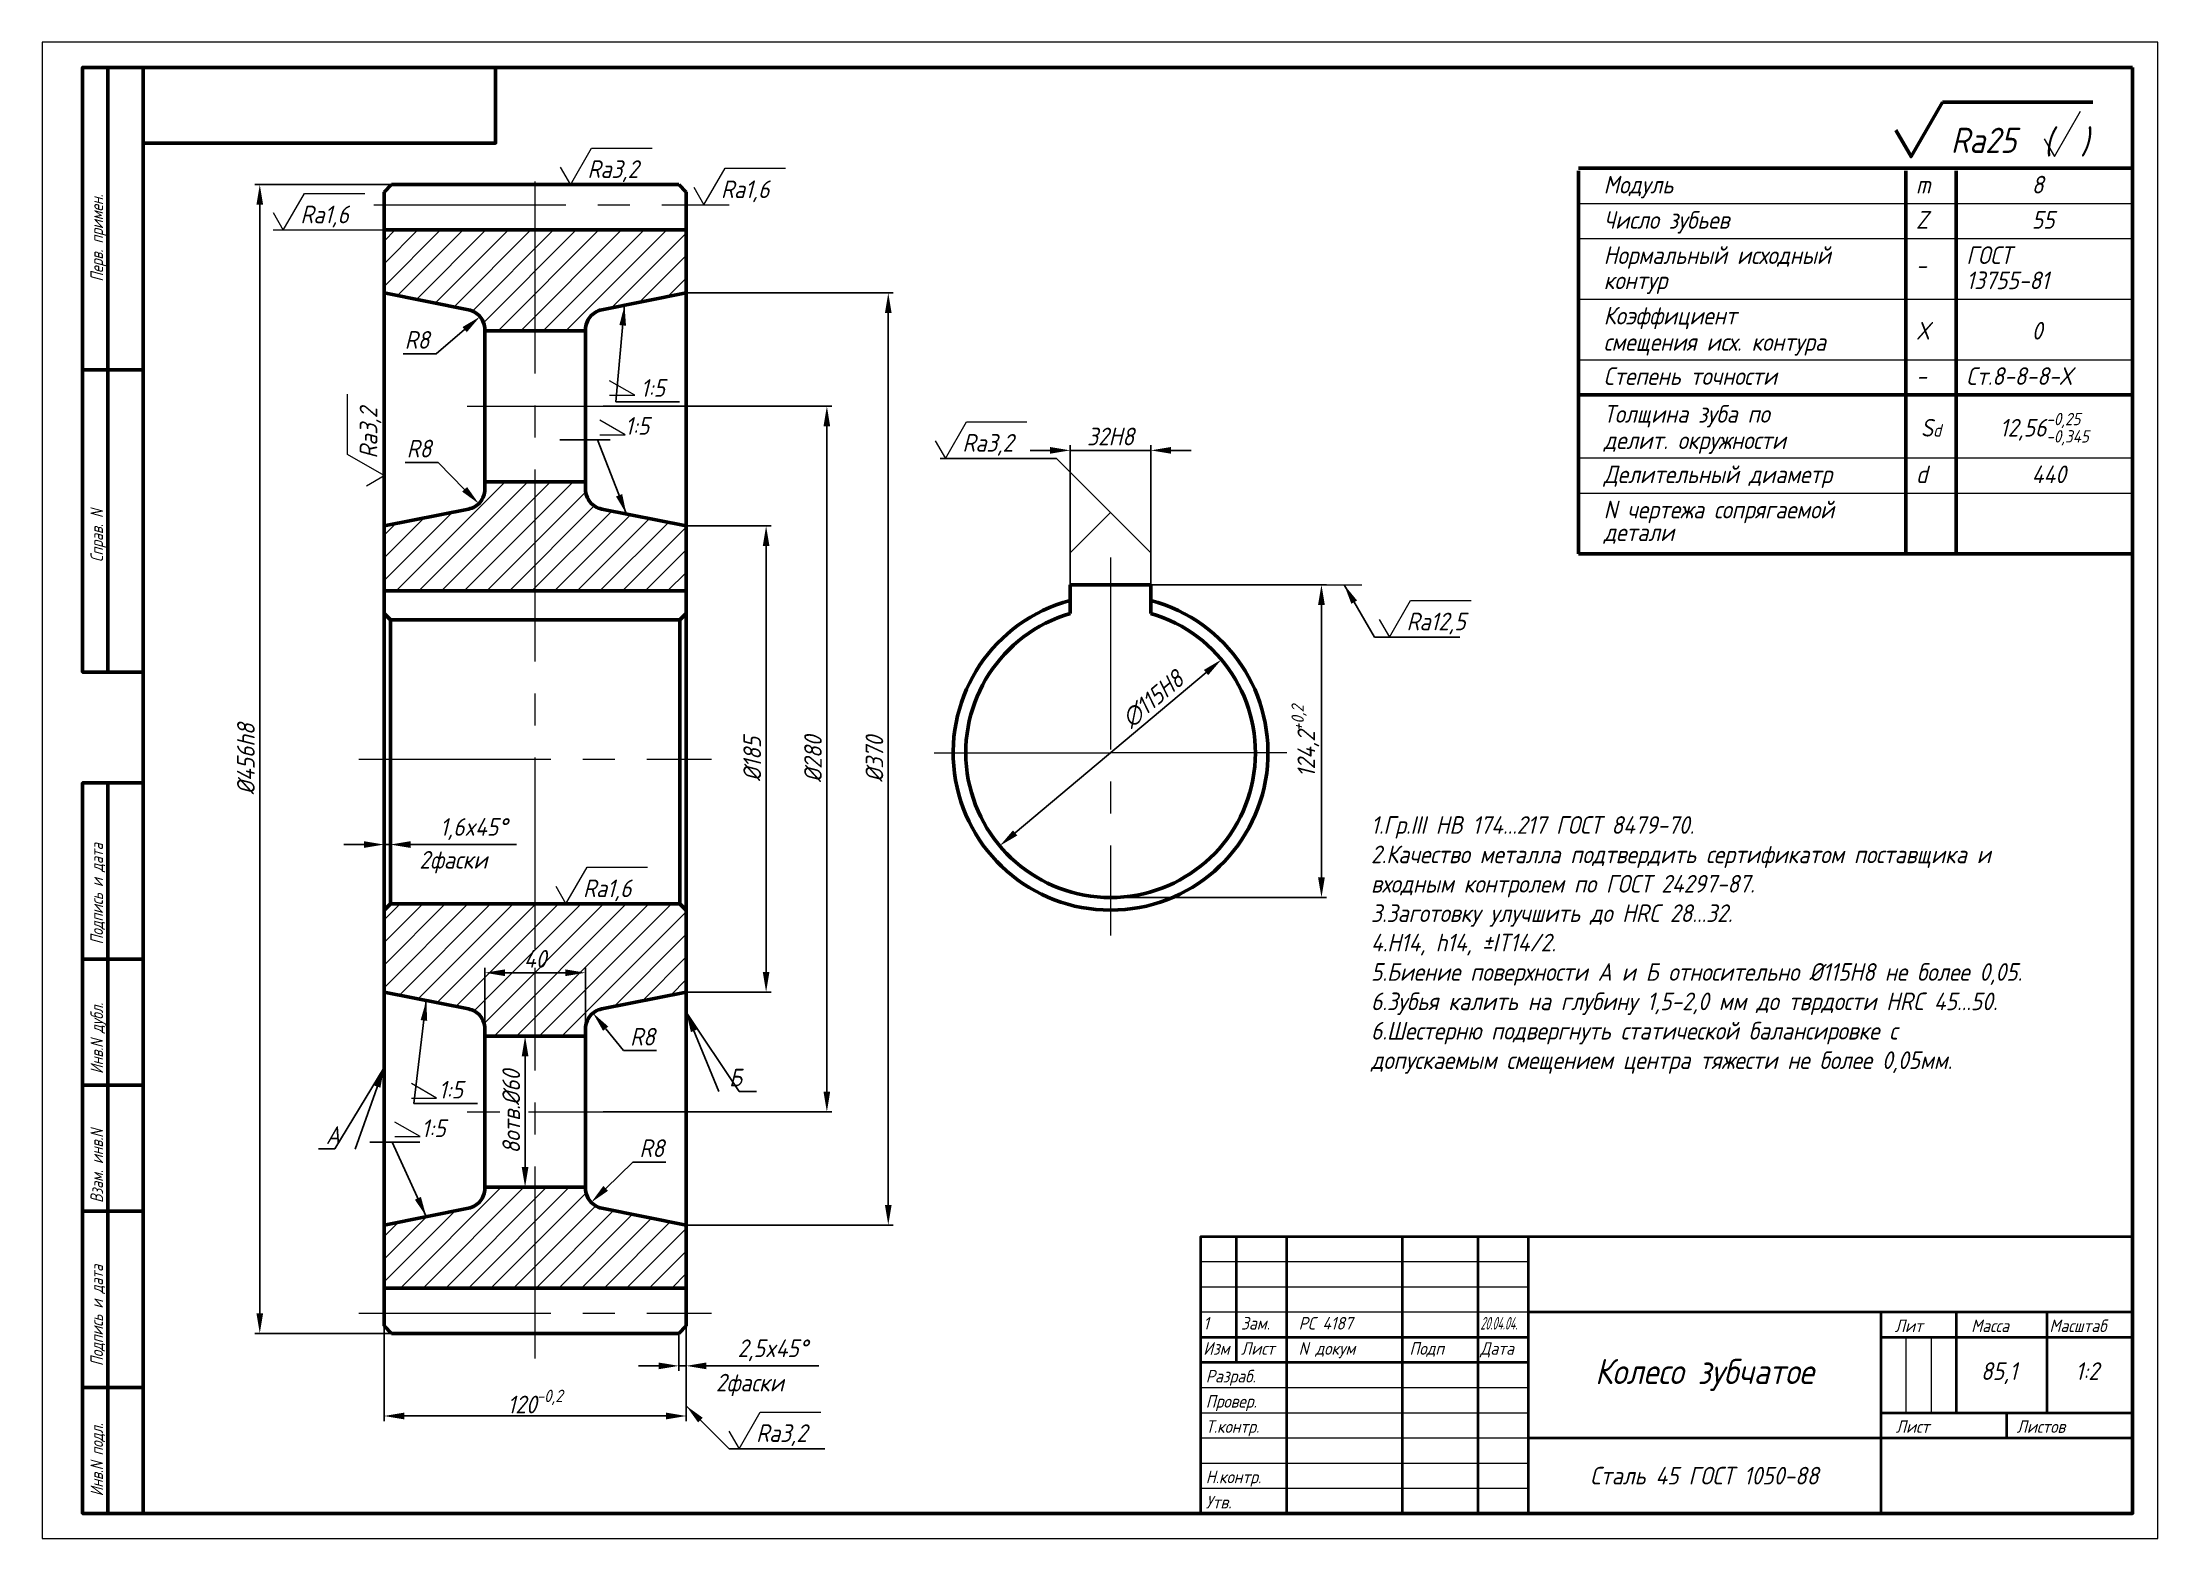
# Paper-space layout 'Колесо' of a CAD drawing. Header units: millimetres. Extents: x -4 to 416, y 295 to 592.
# The model-space entities are those that its viewports show. They can reach past a viewport. Long polylines and large blocks are cut down to what shows.
import ezdxf

# ---------------------------------------------------------------- set-up
doc = ezdxf.new("R2010")
doc.units = ezdxf.units.MM
doc.linetypes.add('CENTER2', pattern=[28.575, 19.05, -3.175, 3.175, -3.175])
for name, color, linetype, lineweight in [('format', 7, 'Continuous', 50), ('TXT', 7, 'Continuous', 25), ('Оси', 3, 'CENTER2', 20), ('Основн', 5, 'Continuous', 50), ('Размеры', 1, 'Continuous', 15), ('Тонкая', 140, 'Continuous', 20), ('Штриховка', 140, 'Continuous', 15)]:
    doc.layers.add(name, color=color, linetype=linetype, lineweight=lineweight)
doc.layers.add('VPort', color=7, linetype='Continuous', plot=False)
doc.layers.get('VPort').off()
doc.styles.add('Строка', font='simplex.shx', dxfattribs={"width": 0.85, "oblique": 14})
doc.dimstyles.new('ГОСТ', dxfattribs={"dimscale": 0, "dimtxt": 3.5, "dimasz": 4, "dimexe": 1, "dimexo": 0.0625, "dimgap": 1, "dimtad": 1, "dimzin": 9, "dimtxsty": 'Строка', "dimcen": -3, "dimdle": 0.5, "dimadec": 1, "dimazin": 2, "dimtfac": 1, "dimtmove": 0, "dimatfit": 3, "dimfxl": 1, "dimtolj": 1, "dimarcsym": 0})
doc.dimstyles.new('ГОСТ$4', dxfattribs={"dimscale": 0, "dimtxt": 3.5, "dimasz": 4, "dimexe": 1, "dimexo": 0.0625, "dimgap": 1, "dimtad": 1, "dimtoh": 1, "dimzin": 9, "dimtxsty": 'Строка', "dimcen": -3, "dimdle": 0.5, "dimadec": 1, "dimazin": 2, "dimtfac": 1, "dimtmove": 0, "dimatfit": 3, "dimfxl": 1, "dimtolj": 1, "dimarcsym": 0})
doc.dimstyles.new('Радиал', dxfattribs={"dimscale": 0, "dimtxt": 3.5, "dimasz": 4, "dimexe": 1, "dimexo": 0.0625, "dimgap": 1, "dimtad": 1, "dimtoh": 1, "dimzin": 9, "dimtxsty": 'Строка', "dimcen": -3, "dimdle": 0.5, "dimadec": 1, "dimazin": 2, "dimtfac": 1, "dimtmove": 0, "dimatfit": 1, "dimfxl": 1, "dimtolj": 1, "dimarcsym": 0})

# ---------------------------------------------------------------- blocks, each defined once
blk = doc.blocks.new('Шерновый')
at = {"layer": 'Размеры'}
blk.add_line((4.2, 7.27), (16.2, 7.27), dxfattribs=at)
blk.add_lwpolyline([(-2.02, 3.5), (0, 0), (4.2, 7.27)], dxfattribs=at)
at = {"layer": 'Размеры', "style": 'Строка', "oblique": 15, "width": 0.85}
blk.add_attdef('ШЕР', (3.39, 1.34), '', height=3.5, dxfattribs=at)
blk = doc.blocks.new('*D9')
at = {"layer": 'Defpoints', "color": 0}
for p in [(166.08, 382.05), (197.78, 382.05), (166.08, 197.05)]:
    blk.add_point(p, dxfattribs=at)
at = {"layer": 'Размеры', "color": 0, "lineweight": -2}
for p, q in [((166.08, 382.05), (199.78, 382.05)), ((197.78, 205.05), (197.78, 374.05)), ((166.08, 197.05), (199.78, 197.05))]:
    blk.add_line(p, q, dxfattribs=at)
at = {"layer": 'Размеры', "color": 0}
for points in [[(196.45, 374.05), (199.12, 374.05), (197.78, 382.05)], [(196.45, 205.05), (199.12, 205.05), (197.78, 197.05)]]:
    blk.add_solid(points, dxfattribs=at)
at = {"layer": 'Размеры', "insert": (192.28, 289.55), "char_height": 7, "attachment_point": 5, "rotation": 90, "style": 'Строка'}
blk.add_mtext('\\A1;%%C185', dxfattribs=at)
blk = doc.blocks.new('*D10')
at = {"layer": 'Defpoints', "color": 0}
for p in [(133.08, 429.55), (133.08, 149.55), (221.91, 149.55)]:
    blk.add_point(p, dxfattribs=at)
at = {"layer": 'Размеры', "color": 0, "lineweight": -2}
for p, q in [((133.08, 429.55), (223.91, 429.55)), ((221.91, 421.55), (221.91, 157.55)), ((133.08, 149.55), (223.91, 149.55))]:
    blk.add_line(p, q, dxfattribs=at)
at = {"layer": 'Размеры', "color": 0}
for points in [[(220.57, 421.55), (223.24, 421.55), (221.91, 429.55)], [(220.57, 157.55), (223.24, 157.55), (221.91, 149.55)]]:
    blk.add_solid(points, dxfattribs=at)
at = {"layer": 'Размеры', "insert": (216.41, 289.55), "char_height": 7, "attachment_point": 5, "rotation": 90, "style": 'Строка'}
blk.add_mtext('\\A1;%%c280', dxfattribs=at)
blk = doc.blocks.new('*D11')
at = {"layer": 'Defpoints', "color": 0}
for p in [(166.08, 474.55), (246.29, 474.55), (166.08, 104.55)]:
    blk.add_point(p, dxfattribs=at)
at = {"layer": 'Размеры', "color": 0, "lineweight": -2}
for p, q in [((166.08, 474.55), (248.29, 474.55)), ((246.29, 112.55), (246.29, 466.55)), ((166.08, 104.55), (248.29, 104.55))]:
    blk.add_line(p, q, dxfattribs=at)
at = {"layer": 'Размеры', "color": 0}
for points in [[(244.96, 466.55), (247.62, 466.55), (246.29, 474.55)], [(244.96, 112.55), (247.62, 112.55), (246.29, 104.55)]]:
    blk.add_solid(points, dxfattribs=at)
at = {"layer": 'Размеры', "insert": (240.79, 289.55), "char_height": 7, "attachment_point": 5, "rotation": 90, "style": 'Строка'}
blk.add_mtext('\\A1;%%C370', dxfattribs=at)
blk = doc.blocks.new('*D12')
at = {"layer": 'Defpoints', "color": 0}
for p in [(48.58, 255.59), (46.08, 229.55), (48.58, 232.05)]:
    blk.add_point(p, dxfattribs=at)
at = {"layer": 'Размеры', "color": 0, "lineweight": -2}
for p, q in [((38.08, 255.59), (30.08, 255.59)), ((46.08, 229.55), (46.08, 257.59)), ((46.08, 255.59), (48.58, 255.59)), ((48.58, 232.05), (48.58, 257.59)), ((56.58, 255.59), (98.66, 255.59))]:
    blk.add_line(p, q, dxfattribs=at)
at = {"layer": 'Размеры', "color": 0}
for points in [[(38.08, 256.93), (38.08, 254.26), (46.08, 255.59)], [(56.58, 256.93), (56.58, 254.26), (48.58, 255.59)]]:
    blk.add_solid(points, dxfattribs=at)
at = {"layer": 'Размеры', "insert": (81.62, 261.76), "char_height": 7, "attachment_point": 5, "style": 'Строка'}
blk.add_mtext('\\A1;1,6x45%%d', dxfattribs=at)
blk = doc.blocks.new('*D13')
at = {"layer": 'Defpoints', "color": 0}
for p in [(126.08, 204.71), (86.08, 179.55), (126.08, 179.55)]:
    blk.add_point(p, dxfattribs=at)
at = {"layer": 'Размеры', "color": 0, "lineweight": -2}
for p, q in [((86.08, 179.55), (86.08, 206.71)), ((94.08, 204.71), (118.08, 204.71)), ((126.08, 179.55), (126.08, 206.71))]:
    blk.add_line(p, q, dxfattribs=at)
at = {"layer": 'Размеры', "color": 0}
for points in [[(94.08, 206.04), (94.08, 203.37), (86.08, 204.71)], [(118.08, 206.04), (118.08, 203.37), (126.08, 204.71)]]:
    blk.add_solid(points, dxfattribs=at)
at = {"layer": 'Размеры', "insert": (106.08, 210.21), "char_height": 7, "attachment_point": 5, "style": 'Строка'}
blk.add_mtext('\\A1;40', dxfattribs=at)
blk = doc.blocks.new('*D14')
at = {"layer": 'Defpoints', "color": 0}
for p in [(129.02, 188.7), (134.08, 182.5)]:
    blk.add_point(p, dxfattribs=at)
at = {"layer": 'Размеры', "color": 0, "lineweight": -2}
for p, q in [((141.16, 173.81), (134.08, 182.5)), ((154.29, 173.81), (141.16, 173.81))]:
    blk.add_line(p, q, dxfattribs=at)
at = {"layer": 'Размеры', "color": 0}
blk.add_solid([(135.11, 183.34), (133.04, 181.65), (129.02, 188.7)], dxfattribs=at)
at = {"layer": 'Размеры', "insert": (148.72, 179.31), "char_height": 7, "attachment_point": 5, "style": 'Строка'}
blk.add_mtext('\\A1;R8', dxfattribs=at)
blk = doc.blocks.new('*D15')
at = {"layer": 'Defpoints', "color": 0}
for p in [(134.08, 119.1), (128.34, 113.53)]:
    blk.add_point(p, dxfattribs=at)
at = {"layer": 'Размеры', "color": 0, "lineweight": -2}
for p, q in [((144.83, 129.56), (134.08, 119.1)), ((157.96, 129.56), (144.83, 129.56))]:
    blk.add_line(p, q, dxfattribs=at)
at = {"layer": 'Размеры', "color": 0}
blk.add_solid([(133.15, 120.06), (135.01, 118.15), (128.34, 113.53)], dxfattribs=at)
at = {"layer": 'Размеры', "insert": (152.4, 135.06), "char_height": 7, "attachment_point": 5, "style": 'Строка'}
blk.add_mtext('\\A1;R8', dxfattribs=at)
blk = doc.blocks.new('*D16')
at = {"layer": 'Defpoints', "color": 0}
for p in [(78.08, 396.6), (83.7, 390.91)]:
    blk.add_point(p, dxfattribs=at)
at = {"layer": 'Размеры', "color": 0, "lineweight": -2}
for p, q in [((54.41, 407.27), (67.54, 407.27)), ((67.54, 407.27), (78.08, 396.6))]:
    blk.add_line(p, q, dxfattribs=at)
at = {"layer": 'Размеры', "color": 0}
blk.add_solid([(79.03, 397.54), (77.13, 395.66), (83.7, 390.91)], dxfattribs=at)
at = {"layer": 'Размеры', "insert": (59.97, 412.77), "char_height": 7, "attachment_point": 5, "style": 'Строка'}
blk.add_mtext('\\A1;R8', dxfattribs=at)
blk = doc.blocks.new('*D17')
at = {"layer": 'Defpoints', "color": 0}
for p in [(84.18, 465.16), (78.08, 460)]:
    blk.add_point(p, dxfattribs=at)
at = {"layer": 'Размеры', "color": 0, "lineweight": -2}
for p, q in [((66.77, 450.43), (78.08, 460)), ((53.64, 450.43), (66.77, 450.43))]:
    blk.add_line(p, q, dxfattribs=at)
at = {"layer": 'Размеры', "color": 0}
blk.add_solid([(77.22, 461.01), (78.94, 458.98), (84.18, 465.16)], dxfattribs=at)
at = {"layer": 'Размеры', "insert": (59.2, 455.93), "char_height": 7, "attachment_point": 5, "style": 'Строка'}
blk.add_mtext('\\A1;R8', dxfattribs=at)
blk = doc.blocks.new('*D18')
at = {"layer": 'Defpoints', "color": 0}
for p in [(49.08, 517.55), (-3.28, 61.55), (49.08, 61.55)]:
    blk.add_point(p, dxfattribs=at)
at = {"layer": 'Размеры', "color": 0, "lineweight": -2}
for p, q in [((49.08, 517.55), (-5.28, 517.55)), ((-3.28, 509.55), (-3.28, 69.55)), ((49.08, 61.55), (-5.28, 61.55))]:
    blk.add_line(p, q, dxfattribs=at)
at = {"layer": 'Размеры', "color": 0}
for points in [[(-4.61, 509.55), (-1.95, 509.55), (-3.28, 517.55)], [(-4.61, 69.55), (-1.95, 69.55), (-3.28, 61.55)]]:
    blk.add_solid(points, dxfattribs=at)
at = {"layer": 'Размеры', "insert": (-8.78, 289.55), "char_height": 7, "attachment_point": 5, "rotation": 90, "style": 'Строка'}
blk.add_mtext('\\A1;%%c456h8', dxfattribs=at)
blk = doc.blocks.new('*D19')
at = {"layer": 'Defpoints', "color": 0}
for p in [(46.08, 64.55), (166.08, 64.55), (166.08, 28.75)]:
    blk.add_point(p, dxfattribs=at)
at = {"layer": 'Размеры', "color": 0, "lineweight": -2}
for p, q in [((46.08, 64.55), (46.08, 26.75)), ((166.08, 64.55), (166.08, 26.75)), ((54.08, 28.75), (158.08, 28.75))]:
    blk.add_line(p, q, dxfattribs=at)
at = {"layer": 'Размеры', "color": 0}
for points in [[(54.08, 30.09), (54.08, 27.42), (46.08, 28.75)], [(158.08, 30.09), (158.08, 27.42), (166.08, 28.75)]]:
    blk.add_solid(points, dxfattribs=at)
at = {"layer": 'Размеры', "insert": (106.08, 34.49), "char_height": 7, "attachment_point": 5, "style": 'Строка'}
blk.add_mtext('\\A1;\\A1;120{\\H0.7x;\\S-0,2^;}', dxfattribs=at)
blk = doc.blocks.new('_None')
blk = doc.blocks.new('*D20')
at = {"layer": 'Defpoints', "color": 0}
for p in [(163.08, 61.55), (166.08, 64.55), (166.08, 48.65)]:
    blk.add_point(p, dxfattribs=at)
at = {"layer": 'Размеры', "color": 0, "lineweight": -2}
for p, q in [((163.08, 61.55), (163.08, 46.65)), ((166.08, 64.55), (166.08, 46.65)), ((155.08, 48.65), (147.08, 48.65)), ((163.08, 48.65), (166.08, 48.65)), ((174.08, 48.65), (218.7, 48.65))]:
    blk.add_line(p, q, dxfattribs=at)
at = {"layer": 'Размеры', "color": 0}
for points in [[(155.08, 49.98), (155.08, 47.32), (163.08, 48.65)], [(174.08, 49.98), (174.08, 47.32), (166.08, 48.65)]]:
    blk.add_solid(points, dxfattribs=at)
at = {"layer": 'Размеры', "insert": (200.39, 54.82), "char_height": 7, "attachment_point": 5, "style": 'Строка'}
blk.add_mtext('\\A1;2,5x45%%d', dxfattribs=at)
blk = doc.blocks.new('*D21')
at = {"layer": 'Defpoints', "color": 0}
for p in [(350.58, 412.07), (318.58, 358.75), (350.58, 358.75)]:
    blk.add_point(p, dxfattribs=at)
at = {"layer": 'Размеры', "color": 0, "lineweight": -2}
for p, q in [((310.58, 412.07), (302.58, 412.07)), ((318.58, 358.75), (318.58, 414.07)), ((318.58, 412.07), (350.58, 412.07)), ((350.58, 358.75), (350.58, 414.07)), ((358.58, 412.07), (366.58, 412.07))]:
    blk.add_line(p, q, dxfattribs=at)
at = {"layer": 'Размеры', "color": 0}
for points in [[(310.58, 413.4), (310.58, 410.74), (318.58, 412.07)], [(358.58, 413.4), (358.58, 410.74), (350.58, 412.07)]]:
    blk.add_solid(points, dxfattribs=at)
at = {"layer": 'Размеры', "insert": (334.58, 417.57), "char_height": 7, "attachment_point": 5, "style": 'Строка'}
blk.add_mtext('\\A1;32H8', dxfattribs=at)
blk = doc.blocks.new('*D22')
at = {"layer": 'Defpoints', "color": 0}
for p in [(350.58, 358.75), (418.31, 358.75), (334.58, 234.55)]:
    blk.add_point(p, dxfattribs=at)
at = {"layer": 'Размеры', "color": 0, "lineweight": -2}
for p, q in [((350.58, 358.75), (420.31, 358.75)), ((418.31, 242.55), (418.31, 350.75)), ((334.58, 234.55), (420.31, 234.55))]:
    blk.add_line(p, q, dxfattribs=at)
at = {"layer": 'Размеры', "color": 0}
for points in [[(416.97, 350.75), (419.64, 350.75), (418.31, 358.75)], [(416.97, 242.55), (419.64, 242.55), (418.31, 234.55)]]:
    blk.add_solid(points, dxfattribs=at)
at = {"layer": 'Размеры', "insert": (411.91, 296.65), "char_height": 7, "attachment_point": 5, "rotation": 90, "style": 'Строка'}
blk.add_mtext('\\A1;\\A1;124,2{\\H0.7x;\\S+0,2^;}', dxfattribs=at)
blk = doc.blocks.new('*D23')
at = {"layer": 'Defpoints', "color": 0}
for p in [(378.61, 329.03), (290.55, 255.07)]:
    blk.add_point(p, dxfattribs=at)
at = {"layer": 'Размеры', "color": 0, "lineweight": -2}
blk.add_line((296.67, 260.21), (372.48, 323.89), dxfattribs=at)
at = {"layer": 'Размеры', "color": 0}
for points in [[(371.62, 324.91), (373.34, 322.86), (378.61, 329.03)], [(295.82, 261.23), (297.53, 259.19), (290.55, 255.07)]]:
    blk.add_solid(points, dxfattribs=at)
at = {"layer": 'Размеры', "insert": (351.37, 313.33), "char_height": 7, "attachment_point": 5, "rotation": 40.02683, "style": 'Строка'}
blk.add_mtext('\\A1;∅115H8', dxfattribs=at)
blk = doc.blocks.new('*D25')
at = {"layer": 'Defpoints', "color": 0}
for p in [(86.08, 179.55), (102.08, 179.55), (86.08, 119.55)]:
    blk.add_point(p, dxfattribs=at)
at = {"layer": 'Размеры', "color": 0, "lineweight": -2}
for p, q in [((86.08, 179.55), (104.08, 179.55)), ((102.08, 127.55), (102.08, 171.55)), ((86.08, 119.55), (104.08, 119.55))]:
    blk.add_line(p, q, dxfattribs=at)
at = {"layer": 'Размеры', "color": 0}
for points in [[(100.74, 171.55), (103.41, 171.55), (102.08, 179.55)], [(100.74, 127.55), (103.41, 127.55), (102.08, 119.55)]]:
    blk.add_solid(points, dxfattribs=at)
at = {"layer": 'Размеры', "insert": (96.58, 149.55), "char_height": 7, "attachment_point": 5, "rotation": 90, "style": 'Строка'}
blk.add_mtext('\\A1;{\\Fsimplex.shx|c204;8отв.}%%c60', dxfattribs=at)

msp = doc.modelspace()

# ---------------------------------------------------------------- hatches: boundary and pattern name
at = {"layer": 'Штриховка'}
h = msp.add_hatch(dxfattribs=at)
h.set_pattern_fill('ANSI31', color=256, scale=2, style=0)
h.paths.add_polyline_path([(106.077, 459.55), (126.077, 459.55), (126.077, 459.997, -0.3575596), (132.51, 467.842), (166.077, 474.55), (166.077, 499.55), (106.077, 499.55)])
h.paths.add_polyline_path([(86.077, 459.997), (86.077, 459.55), (106.077, 459.55), (106.077, 499.55), (46.077, 499.55), (46.077, 474.55), (79.645, 467.842, -0.3575596)])
h.paths.add_polyline_path([(79.645, 388.757), (46.077, 382.05), (46.077, 356.25), (106.077, 356.25), (106.077, 399.55), (86.077, 399.55), (86.077, 396.602, -0.3575596)])
h.paths.add_polyline_path([(126.077, 396.602), (126.077, 399.55), (106.077, 399.55), (106.077, 356.25), (166.077, 356.25), (166.077, 382.05), (132.51, 388.757, -0.3575596)])
h.paths.add_polyline_path([(48.577, 232.05), (46.077, 229.55), (46.077, 197.05), (79.645, 190.342, -0.3575596), (86.077, 182.497), (86.077, 179.55), (126.077, 179.55), (126.077, 182.497, -0.3575596), (132.51, 190.342), (166.077, 197.05), (166.077, 229.55), (163.577, 232.05)])
h.paths.add_polyline_path([(79.645, 111.257), (46.077, 104.55), (46.077, 79.55), (106.077, 79.55), (106.077, 119.55), (86.077, 119.55), (86.077, 119.102, -0.3575596)])
h.paths.add_polyline_path([(166.077, 79.55), (166.077, 104.55), (132.51, 111.257, -0.3575596), (126.077, 119.102), (126.077, 119.55), (106.077, 119.55), (106.077, 79.55)])
h.paths.add_polyline_path([(99.237, 215.457), (112.918, 215.457), (112.918, 204.957), (99.237, 204.957)], flags=24)

# ---------------------------------------------------------------- linework, layer by layer
at = {"layer": 'Оси'}
for p, q in [((106.077, 213.984), (106.077, 527.55)), ((42.077, 509.55), (183.077, 509.55)), ((79.077, 429.55), (133.077, 429.55)), ((334.577, 369.55), (334.577, 219.55)), ((36.077, 289.55), (176.077, 289.55)), ((264.577, 292.05), (334.577, 292.05)), ((404.577, 292.05), (334.577, 292.05)), ((106.077, 51.55), (106.077, 206.707)), ((79.077, 149.55), (92.077, 149.55)), ((103.489, 149.55), (133.077, 149.55)), ((36.077, 69.55), (176.077, 69.55))]:
    msp.add_line(p, q, dxfattribs=at)
at = {"layer": 'Основн'}
for p, q in [((49.077, 517.55), (46.077, 514.55)), ((46.077, 289.55), (46.077, 514.55)), ((49.077, 517.55), (163.077, 517.55)), ((163.077, 517.55), (166.077, 514.55)), ((166.077, 514.55), (166.077, 289.55)), ((46.077, 499.55), (166.077, 499.55)), ((46.077, 474.55), (79.645, 467.842)), ((166.077, 474.55), (132.51, 467.842)), ((86.077, 459.997), (86.077, 396.602)), ((86.077, 459.55), (126.077, 459.55)), ((126.077, 459.997), (126.077, 396.602)), ((126.077, 399.55), (86.077, 399.55)), ((46.077, 382.05), (79.645, 388.757)), ((166.077, 382.05), (132.51, 388.757)), ((46.077, 356.25), (166.077, 356.25)), ((318.577, 358.75), (350.577, 358.75)), ((318.577, 358.75), (318.577, 347.279)), ((350.577, 358.75), (350.577, 347.279)), ((48.577, 344.779), (46.077, 347.279)), ((163.577, 344.779), (48.577, 344.779)), ((48.577, 344.779), (48.577, 232.05)), ((163.577, 344.779), (166.077, 347.279)), ((163.577, 344.779), (163.577, 232.05)), ((46.077, 289.55), (46.077, 64.55)), ((166.077, 64.55), (166.077, 289.55)), ((48.577, 232.05), (46.077, 229.55)), ((48.577, 232.05), (163.577, 232.05)), ((163.577, 232.05), (166.077, 229.55)), ((46.077, 197.05), (79.645, 190.342)), ((166.077, 197.05), (132.51, 190.342)), ((86.077, 119.102), (86.077, 182.497)), ((126.077, 179.55), (86.077, 179.55)), ((126.077, 119.102), (126.077, 182.497)), ((86.077, 119.55), (126.077, 119.55)), ((46.077, 104.55), (79.645, 111.257)), ((166.077, 104.55), (132.51, 111.257)), ((46.077, 79.55), (166.077, 79.55)), ((49.077, 61.55), (46.077, 64.55)), ((49.077, 61.55), (163.077, 61.55)), ((163.077, 61.55), (166.077, 64.55))]:
    msp.add_line(p, q, dxfattribs=at)
for centre, radius, start, end in [((78.077, 459.997), 8, 0, 78.7), ((134.077, 459.997), 8, 101.3, 180), ((78.077, 396.602), 8, 281.3, 0), ((134.077, 396.602), 8, 180, 258.7), ((334.577, 292.05), 62.5, 104.832848, 75.167152), ((334.577, 292.05), 57.5, 106.156435, 73.843565), ((78.077, 182.497), 8, 0, 78.7), ((134.077, 182.497), 8, 101.3, 180), ((78.077, 119.102), 8, 281.3, 0), ((134.077, 119.102), 8, 180, 258.7)]:
    msp.add_arc(centre, radius, start, end, dxfattribs=at)
at = {"layer": 'Размеры'}
for p, q in [((145.635, 433.933), (135.635, 439.706)), ((135.635, 433.933), (145.635, 433.933)), ((141.823, 418.271), (131.823, 424.045)), ((131.823, 418.271), (141.823, 418.271)), ((318.577, 371.409), (334.577, 387.409)), ((66.934, 154.978), (56.934, 160.751)), ((56.934, 154.978), (66.934, 154.978)), ((60.414, 139.681), (50.414, 145.454)), ((50.414, 139.681), (60.414, 139.681))]:
    msp.add_line(p, q, dxfattribs=at)

# ---------------------------------------------------------------- texts
at = {"layer": 'Размеры', "char_height": 7, "style": 'Строка'}
for s, insert, attachment_point in [('  1:5', (140.099, 436.841), 4), (' 1:5', (137.823, 418.271), 7), ('  1:5', (59.898, 158.288), 4), ('\\A1;Б', (183.077, 159.605), 7), ('\\A1;A', (28.577, 136.739), 9), ('\\A1; 1:5', (56.962, 139.468), 7)]:
    msp.add_mtext(s, dxfattribs=dict(at, insert=insert, attachment_point=attachment_point))

# ---------------------------------------------------------------- dimensions: what is measured, and where the dimension line sits
at = {"layer": 'Размеры'}
for base, p1, p2, text, override, picture, middle in [((-3.28, 61.55), (49.077, 517.55), (49.077, 61.55), '%%c<>h8', {"dimscale": 2}, '*D18', (-8.78, 289.55)), ((246.29, 474.55), (166.077, 104.55), (166.077, 474.55), '%%C<>', {"dimscale": 2}, '*D11', (240.79, 289.55)), ((221.905, 149.55), (133.077, 429.55), (133.077, 149.55), '%%c<>', {"dimscale": 2}, '*D10', (216.405, 289.55)), ((197.784, 382.05), (166.077, 197.05), (166.077, 382.05), '%%C<>', {"dimscale": 2}, '*D9', (192.284, 289.55)), ((418.306, 358.75), (334.577, 234.55), (350.577, 358.75), '\\A1;<>{\\H0.7x;\\S+0,2^;}', {"dimscale": 2, "dimldrblk": 'None'}, '*D22', (411.906, 296.65))]:
    dim = msp.add_linear_dim(base=base, p1=p1, p2=p2, angle=90, text=text, dimstyle='ГОСТ', override=override, dxfattribs=at)
    dim.commit()
    dim.dimension.update_dxf_attribs({"geometry": picture, "text_midpoint": middle})
for center, mpoint, picture, middle in [((78.077, 459.997), (84.184, 465.165), '*D17', (66.766, 450.426)), ((78.077, 396.602), (83.698, 390.91), '*D16', (67.537, 407.275)), ((134.077, 182.497), (129.022, 188.697), '*D14', (141.157, 173.814)), ((134.077, 119.102), (128.34, 113.527), '*D15', (144.835, 129.555))]:
    dim = msp.add_radius_dim(center=center, mpoint=mpoint, dimstyle='ГОСТ$4', override={"dimscale": 2, "dimtmove": 1}, dxfattribs=at)
    dim.commit()
    dim.dimension.update_dxf_attribs({"geometry": picture, "text_midpoint": middle, "dimtype": 164})
dim = msp.add_linear_dim(base=(350.577, 412.069), p1=(318.577, 358.75), p2=(350.577, 358.75), text='<>H8', dimstyle='ГОСТ', override={"dimscale": 2, "dimldrblk": 'None'}, dxfattribs=at)
dim.commit()
dim.dimension.update_dxf_attribs({"geometry": '*D21', "text_midpoint": (334.577, 412.069), "dimtype": 160})
dim = msp.add_diameter_dim_2p(p1=(290.547, 255.069), p2=(378.607, 329.03), text='<>H8', dimstyle='Радиал', override={"dimscale": 2}, dxfattribs=at)
dim.commit()
dim.dimension.update_dxf_attribs({"geometry": '*D23', "text_midpoint": (354.905, 309.123), "dimtype": 163})
for base, p1, p2, text, override, picture, middle in [((48.577, 255.594), (46.077, 229.55), (48.577, 232.05), '1,6x45%%d', {"dimscale": 2}, '*D12', (81.616, 261.761)), ((166.077, 28.753), (46.077, 64.55), (166.077, 64.55), '\\A1;<>{\\H0.7x;\\S-0,2^;}', {"dimscale": 2, "dimldrblk": 'None'}, '*D19', (106.077, 34.487)), ((166.077, 48.651), (163.077, 61.55), (166.077, 64.55), '2,5x45%%d', {"dimscale": 2, "dimldrblk": 'None'}, '*D20', (200.39, 54.818))]:
    dim = msp.add_linear_dim(base=base, p1=p1, p2=p2, text=text, dimstyle='ГОСТ', override=override, dxfattribs=at)
    dim.commit()
    dim.dimension.update_dxf_attribs({"geometry": picture, "text_midpoint": middle})
dim = msp.add_linear_dim(base=(126.077, 204.707), p1=(86.077, 179.55), p2=(126.077, 179.55), dimstyle='ГОСТ', override={"dimscale": 2}, dxfattribs=at)
dim.commit()
dim.dimension.update_dxf_attribs({"geometry": '*D13', "text_midpoint": (106.077, 210.207)})
dim = msp.add_linear_dim(base=(102.077, 179.55), p1=(86.077, 119.55), p2=(86.077, 179.55), angle=90, text='{\\Fsimplex.shx|c204;8отв.}%%c<>', dimstyle='Радиал', override={"dimscale": 2}, dxfattribs=at)
dim.commit()
dim.dimension.update_dxf_attribs({"geometry": '*D25', "text_midpoint": (102.077, 149.55), "dimtype": 160})

# ---------------------------------------------------------------- leaders
at = {"layer": 'Размеры', "annotation_type": 0, "has_hookline": 1}
for points, dimstyle, override, hookline_direction, text_width in [([(141.562, 469.651), (138.099, 431.341)], 'ГОСТ', {"dimscale": 2}, 0, 23.282), ([(142.316, 386.798), (130.823, 416.271), (135.823, 416.271)], 'ГОСТ', {"dimscale": 2}, 1, 17.899), ([(62.861, 193.696), (57.898, 152.788)], 'ГОСТ', {"dimscale": 2}, 0, 23.282), ([(166.077, 189.05), (187.077, 157.605)], 'Радиал', {"dimscale": 2, "dimldrblk": 'None'}, 0, 4.862), ([(46.077, 167.05), (26.577, 134.739)], 'ГОСТ', {"dimscale": 2, "dimldrblk": 'None'}, 1, 4.533), ([(62.861, 107.903), (49.241, 137.504), (60.292, 137.504)], 'ГОСТ', {"dimscale": 2}, 1, 17.899)]:
    msp.add_leader(points, dimstyle=dimstyle, override=override, dxfattribs=dict(at, hookline_direction=hookline_direction, text_width=text_width))
at = {"layer": 'Размеры'}
msp.add_leader([(350.577, 371.409), (313.1, 408.886), (266.946, 408.886)], dimstyle='ГОСТ', override={"dimscale": 2, "dimldrblk": 'None'}, dxfattribs=at)

psp = doc.layouts.new('Колесо')

# ---------------------------------------------------------------- linework, layer by layer
at = {"layer": 'format', "lineweight": 50}
for p, q in [((15.86, 526.86), (3.86, 526.86)), ((3.86, 409.86), (15.86, 409.86)), ((3.86, 384.86), (15.86, 384.86)), ((3.86, 359.86), (15.86, 359.86)), ((3.86, 324.86), (15.86, 324.86))]:
    psp.add_line(p, q, dxfattribs=at)
at = {"layer": 'format', "lineweight": 9}
for p, q in [((225.86, 349.86), (290.86, 349.86)), ((225.86, 344.86), (290.86, 344.86)), ((225.86, 339.86), (290.86, 339.86)), ((365.86, 334.86), (365.86, 319.86)), ((370.86, 334.86), (370.86, 319.86)), ((225.86, 324.86), (290.86, 324.86)), ((225.86, 319.86), (290.86, 319.86)), ((225.86, 314.86), (290.86, 314.86)), ((225.86, 309.86), (290.86, 309.86)), ((225.86, 304.86), (290.86, 304.86))]:
    psp.add_line(p, q, dxfattribs=at)
at = {"layer": 'format', "lineweight": 40}
psp.add_line((385.86, 319.86), (385.86, 314.86), dxfattribs=at)
at = {"layer": 'format', "color": 252, "lineweight": 13, "ltscale": 0.45}
psp.add_lwpolyline([(415.86, 591.86), (-4.14, 591.86), (-4.14, 294.86), (415.86, 294.86)], close=True, dxfattribs=at)
at = {"layer": 'format', "lineweight": 50}
for points in [[(15.86, 466.86), (3.86, 466.86), (3.86, 586.86), (15.86, 586.86)], [(8.86, 466.86), (8.86, 586.86)], [(15.86, 299.86), (3.86, 299.86), (3.86, 444.86), (15.86, 444.86)], [(8.86, 444.86), (8.86, 299.86)]]:
    psp.add_lwpolyline(points, dxfattribs=at)
for points in [[(15.86, 586.86), (85.86, 586.86), (85.86, 571.86), (15.86, 571.86)], [(410.86, 586.86), (15.86, 586.86), (15.86, 299.86), (410.86, 299.86)]]:
    psp.add_lwpolyline(points, close=True, dxfattribs=at)
at = {"layer": 'format', "lineweight": 40}
for points in [[(225.86, 299.86), (225.86, 354.86), (410.86, 354.86)], [(232.86, 354.86), (232.86, 329.86)], [(242.86, 354.86), (242.86, 299.86)], [(265.86, 354.86), (265.86, 299.86)], [(280.86, 354.86), (280.86, 299.86)], [(290.86, 354.86), (290.86, 299.86)], [(290.86, 339.86), (410.86, 339.86)], [(360.86, 339.86), (360.86, 299.86)], [(375.86, 339.86), (375.86, 319.86)], [(393.86, 339.86), (393.86, 319.86)], [(225.86, 334.86), (290.86, 334.86)], [(360.86, 334.86), (410.86, 334.86)], [(225.86, 329.86), (290.86, 329.86)], [(360.86, 319.86), (410.86, 319.86)], [(290.86, 314.86), (410.86, 314.86)]]:
    psp.add_lwpolyline(points, dxfattribs=at)
at = {"layer": 'Основн'}
for p, q in [((373.11, 579.95), (402.99, 579.95)), ((410.86, 566.86), (300.86, 566.86)), ((300.86, 566.36), (300.86, 490.36)), ((365.86, 566.36), (365.86, 490.36)), ((375.86, 566.36), (375.86, 490.36)), ((300.86, 521.86), (410.86, 521.86)), ((300.86, 490.36), (410.86, 490.36))]:
    psp.add_line(p, q, dxfattribs=at)
psp.add_lwpolyline([(363.86, 574.43), (366.89, 569.18), (373.11, 579.95)], dxfattribs=at)
at = {"layer": 'Размеры'}
for p, q in [((63.71, 554.6), (41.71, 554.6)), ((250.83, 484.2), (257.83, 484.2))]:
    psp.add_line(p, q, dxfattribs=at)
psp.add_lwpolyline([(393.33, 572.68), (395.35, 569.18), (400.55, 578.18)], dxfattribs=at)
at = {"layer": 'Тонкая'}
for p, q in [((300.86, 559.86), (410.86, 559.86)), ((410.86, 552.86), (300.86, 552.86)), ((300.86, 540.86), (410.86, 540.86)), ((300.86, 528.86), (410.86, 528.86)), ((300.86, 509.36), (410.86, 509.36)), ((300.86, 502.36), (410.86, 502.36))]:
    psp.add_line(p, q, dxfattribs=at)

# ---------------------------------------------------------------- block references
at = {"layer": 'Размеры', "rotation": 90}
psp.add_blockref('Шерновый', (63.71, 505.85), dxfattribs=at).add_auto_attribs({'ШЕР': 'Ra3,2'})
at = {"layer": 'Размеры'}
for p, values in [((175.15, 509.27), {'ШЕР': 'Ra3,2'}), ((263.33, 473.81), {'ШЕР': 'Ra12,5'}), ((99.82, 420.85), {'ШЕР': 'Ra1,6'}), ((134.2, 312.72), {'ШЕР': 'Ra3,2'})]:
    psp.add_blockref('Шерновый', p, dxfattribs=at).add_auto_attribs(values)
at = {"layer": 'Тонкая'}
for p, values in [((100.71, 563.6), {'ШЕР': 'Ra3,2'}), ((127.21, 559.6), {'ШЕР': 'Ra1,6'}), ((43.71, 554.6), {'ШЕР': 'Ra1,6'})]:
    psp.add_blockref('Шерновый', p, dxfattribs=at).add_auto_attribs(values)

# ---------------------------------------------------------------- texts
at = {"layer": 'format', "lineweight": 20, "style": 'Строка', "oblique": 15, "width": 0.75}
for s, p in [('Перв. примен.', (7.92, 544.36)), ('Справ. N', (7.92, 488.69)), ('Подпись и дата', (7.92, 412.81)), ('Инв.N дубл.', (7.92, 387.11)), ('Взам. инв.N', (7.92, 361.5)), ('Подпись и дата', (7.92, 329.13)), ('Инв.N подл.', (7.92, 303.28))]:
    psp.add_text(s, height=2.5, rotation=90, dxfattribs=at).set_placement(p)
at = {"layer": 'TXT', "style": 'Строка'}
for s, height, oblique, width, p in [('Модуль', 3.5, 14, 0.85, (305.86, 561.86)), ('m', 3.5, 14, 0.85, (367.86, 561.86)), ('8', 3.5, 14, 0.85, (390.86, 561.86)), ('Число зубьев', 3.5, 14, 0.85, (305.86, 554.86)), ('Z', 3.5, 14, 0.85, (367.86, 554.86)), ('55', 3.5, 14, 0.85, (390.86, 554.86)), ('Нормальный исходный', 3.5, 14, 0.85, (305.86, 547.86)), ('ГОСТ', 3.5, 14, 0.85, (377.86, 547.86)), ('-', 3.5, 14, 0.85, (367.86, 545.86)), ('13755-81', 3.5, 14, 0.85, (377.86, 542.86)), ('контур', 3.5, 14, 0.85, (305.86, 542.86)), ('Коэффициент', 3.5, 14, 0.85, (305.86, 535.86)), ('X', 3.5, 14, 0.85, (367.86, 532.86)), ('0', 3.5, 14, 0.85, (390.86, 532.86)), ('смещения исх. контура', 3.5, 14, 0.85, (305.86, 530.63)), ('Степень точности', 3.5, 14, 0.85, (305.86, 523.86)), ('-', 3.5, 14, 0.85, (367.86, 523.86)), ('Ст.8-8-8-Х', 3.5, 14, 0.85, (377.86, 523.86)), ('Толщина зуба по', 3.5, 14, 0.85, (305.86, 516.36)), ('делит. окружности', 3.5, 14, 0.85, (305.86, 511.13)), ('Делительный диаметр', 3.5, 14, 0.85, (305.86, 504.36)), ('d', 3.5, 14, 0.85, (367.86, 504.36)), ('440', 3.5, 14, 0.85, (390.86, 504.36)), ('N чертежа сопрягаемой', 3.5, 14, 0.85, (305.86, 497.36)), ('детали', 3.5, 14, 0.85, (305.86, 492.86)), ('1', 2.5, 15, 0.85, (226.36, 336.36)), ('Зам.', 2.5, 15, 0.85, (233.86, 336.36)), ('РС 4187', 2.5, 15, 0.85, (245.3, 336.36)), ('20.04.04.', 2.5, 15, 0.55, (281.36, 336.36)), ('Лит', 2.5, 15, 0.85, (363.66, 335.86)), ('Масса', 2.5, 15, 0.85, (378.82, 335.86)), ('Масштаб', 2.5, 15, 0.85, (394.36, 335.86)), ('Изм', 2.5, 15, 0.85, (226.36, 331.36)), ('Лист', 2.5, 15, 0.85, (233.86, 331.36)), ('N докум', 2.5, 15, 0.85, (245.3, 331.36)), ('Подп', 2.5, 15, 0.85, (267.3, 331.36)), ('Дата', 2.5, 15, 0.85, (281.36, 331.36)), ('Разраб.', 2.5, 15, 0.85, (226.86, 325.86)), ('Провер.', 2.5, 15, 0.85, (226.86, 320.86)), ('Т.контр.', 2.5, 15, 0.85, (226.86, 315.86)), ('Лист', 2.5, 15, 0.85, (363.86, 315.86)), ('Листов', 2.5, 15, 0.85, (387.86, 315.86)), ('Н.контр.', 2.5, 15, 0.85, (226.86, 305.86)), ('Утв.', 2.5, 15, 0.85, (226.86, 300.86))]:
    psp.add_text(s, height=height, dxfattribs=dict(at, oblique=oblique, width=width)).set_placement(p)
for s, insert, char_height, width, attachment_point in [('S{\\H0.7143x;d}', (370.86, 515.36), 3.5, 10, 5), ('\\A1;12,56{\\H0.7x;\\S-0,25^-0,345;}', (393.36, 515.36), 3.5, 35, 5), ('{\\Fsimplex.shx|c204;1.Гр.}III{\\Fsimplex.shx|c204; НВ 174...217 ГОСТ 8479-70.\\P2.Качество металла подтвердить сертификатом поставщика и входным контролем по ГОСТ 24297-87.\\P3.Заготовку улучшить до }HRC{\\Fsimplex.shx|c204; 28...32.\\P4.}H14, h14, ±IT14/2.\\P{\\Fsimplex.shx|c204;5.Биение поверхности А и Б относительно }%%C115H8{\\Fsimplex.shx|c204; не более 0,05.}\\P{\\Fsimplex.shx|c204;6.Зубья калить на глубину 1,5-2,0 мм до тврдости }HRC {\\Fsimplex.shx|c204;45...50.\\P6.Шестерню подвергнуть статической балансировке с допускаемым смещением центра тяжести не более 0,05мм.}', (259.66, 438.26), 3.5, 137.7302, 1), ('Колесо зубчатое', (325.86, 327.36), 5, 68, 5)]:
    psp.add_mtext(s, dxfattribs=dict(at, insert=insert, char_height=char_height, width=width, attachment_point=attachment_point))
at = {"layer": 'TXT', "char_height": 3.5, "style": 'Строка'}
for s, insert, attachment_point in [('85,1', (384.36, 329.86), 2), ('1:2', (401.86, 329.86), 2), ('Сталь 45 ГОСТ 1050-88', (325.86, 307.36), 5)]:
    psp.add_mtext(s, dxfattribs=dict(at, insert=insert, attachment_point=attachment_point))
at = {"layer": 'Размеры', "style": 'Строка', "oblique": 14, "width": 0.85}
for p in [(70.72, 427.85), (129.59, 324.08)]:
    psp.add_text('2фаски', height=3.5, dxfattribs=at).set_placement(p)
at = {"layer": 'Размеры', "char_height": 5, "attachment_point": 9, "style": 'Строка'}
for s, insert in [('Ra25', (387.81, 569.91)), ('(  )', (402.2, 569.18))]:
    psp.add_mtext(s, dxfattribs=dict(at, insert=insert))

# ---------------------------------------------------------------- leaders
at = {"layer": 'Размеры'}
for points in [[(254.33, 484.2), (260.33, 473.81), (277.33, 473.81)], [(123.71, 399.35), (130.21, 383.63)], [(63.71, 388.35), (57.96, 372.2)], [(123.71, 321.21), (132.2, 312.72), (151.2, 312.72)]]:
    psp.add_leader(points, dimstyle='Радиал', override={"dimscale": 1}, dxfattribs=at)

# ---------------------------------------------------------------- viewports
at = {"layer": 'VPort'}
vp = psp.add_viewport(center=(142.67, 442.54), size=(241, 268), view_center_point=(203.997, 275.416), view_height=536, dxfattribs=at)
vp.dxf.flags = 0x10000  # cut along an outline
vp.dxf.clipping_boundary_handle = psp.add_lwpolyline([(22.17, 576.54), (22.17, 308.54), (217.17, 308.54), (217.17, 398.54), (263.17, 398.54), (263.17, 576.54)], format="xyb", close=True, dxfattribs={"invisible": 1}).dxf.handle

doc.saveas('drawing.dxf')
